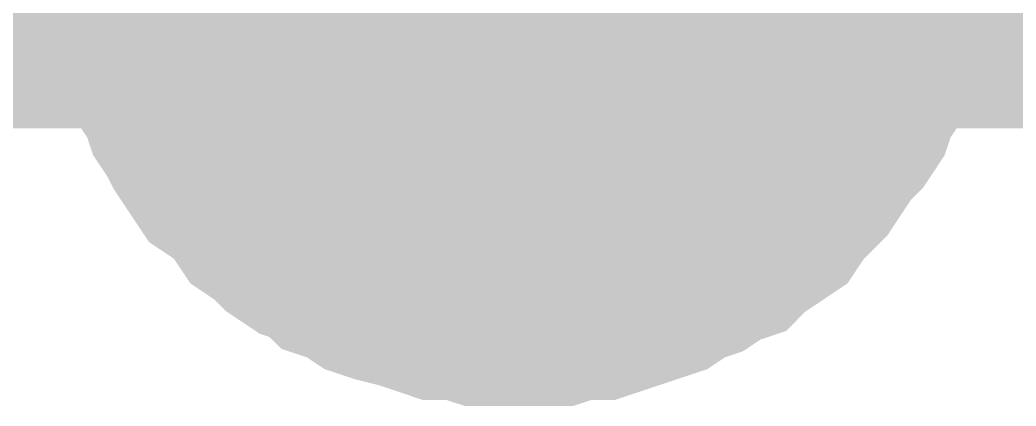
# Model space of a CAD drawing. Header units: inches. Extents: x 0 to 841, y 0 to 594.
# Drawn here: x 286.567 to 288.461, y 334.087 to 334.821 of the extents above; entities that cross this region are included whole.
import ezdxf

# ---------------------------------------------------------------- set-up
doc = ezdxf.new("R2010")
doc.units = ezdxf.units.IN
doc.layers.add('Sheet', color=255, linetype='Continuous')

msp = doc.modelspace()

# ---------------------------------------------------------------- linework, layer by layer
at = {"layer": 'Sheet'}
for points in [[(287.5161, 339.9981, 0.7493, 0.7493, 0), (287.5161, 334.9897, 0.7493, 0.7493, 0)], [(265.0134, 334.9897, 0.7493, 0.7493, 0), (270.0102, 334.9897, 0.7493, 0.7493, 0), (287.5161, 334.9897, 0.7493, 0.7493, 0)], [(350.0049, 334.9897, 0.7493, 0.7493, 0), (287.5161, 334.9897, 0.7493, 0.7493, 0)], [(287.5161, 334.2373, 0.2997, 0.2997, 0), (287.4712, 334.2373, 0.2997, 0.2997, 0), (287.4375, 334.2373, 0.2997, 0.2997, 0), (287.4038, 334.2485, 0.2997, 0.2997, 0), (287.3589, 334.2485, 0.2997, 0.2997, 0), (287.3252, 334.2598, 0.2997, 0.2997, 0), (287.2915, 334.271, 0.2997, 0.2997, 0), (287.2466, 334.2822, 0.2997, 0.2997, 0), (287.2129, 334.2934, 0.2997, 0.2997, 0), (287.1792, 334.3159, 0.2997, 0.2997, 0), (287.1455, 334.3271, 0.2997, 0.2997, 0), (287.1231, 334.3496, 0.2997, 0.2997, 0), (287.0894, 334.3608, 0.2997, 0.2997, 0), (287.0557, 334.3833, 0.2997, 0.2997, 0), (287.0332, 334.4057, 0.2997, 0.2997, 0), (286.9996, 334.4282, 0.2997, 0.2997, 0), (286.9771, 334.4619, 0.2997, 0.2997, 0), (286.9546, 334.4843, 0.2997, 0.2997, 0), (286.921, 334.5068, 0.2997, 0.2997, 0), (286.8985, 334.5405, 0.2997, 0.2997, 0), (286.876, 334.5742, 0.2997, 0.2997, 0), (286.8648, 334.5966, 0.2997, 0.2997, 0), (286.8424, 334.6303, 0.2997, 0.2997, 0), (286.8311, 334.664, 0.2997, 0.2997, 0), (286.8087, 334.6977, 0.2997, 0.2997, 0), (286.7974, 334.7314, 0.2997, 0.2997, 0), (286.7862, 334.7651, 0.2997, 0.2997, 0), (286.775, 334.7988, 0.2997, 0.2997, 0), (286.7638, 334.8325, 0.2997, 0.2997, 0), (286.7638, 334.8774, 0.2997, 0.2997, 0), (286.7525, 334.9111, 0.2997, 0.2997, 0), (286.7525, 334.956, 0.2997, 0.2997, 0), (286.7525, 334.9897, 0.2997, 0.2997, 0)], [(287.5161, 334.2373, 0.2997, 0.2997, 0), (287.4712, 334.2373, 0.2997, 0.2997, 0), (287.4375, 334.2373, 0.2997, 0.2997, 0), (287.4038, 334.2485, 0.2997, 0.2997, 0), (287.3589, 334.2485, 0.2997, 0.2997, 0), (287.3252, 334.2598, 0.2997, 0.2997, 0), (287.2915, 334.271, 0.2997, 0.2997, 0), (287.2466, 334.2822, 0.2997, 0.2997, 0), (287.2129, 334.2934, 0.2997, 0.2997, 0), (287.1792, 334.3159, 0.2997, 0.2997, 0), (287.1455, 334.3271, 0.2997, 0.2997, 0), (287.1231, 334.3496, 0.2997, 0.2997, 0), (287.0894, 334.3608, 0.2997, 0.2997, 0), (287.0557, 334.3833, 0.2997, 0.2997, 0), (287.0332, 334.4057, 0.2997, 0.2997, 0), (286.9996, 334.4282, 0.2997, 0.2997, 0), (286.9771, 334.4619, 0.2997, 0.2997, 0), (286.9546, 334.4843, 0.2997, 0.2997, 0), (286.921, 334.5068, 0.2997, 0.2997, 0), (286.8985, 334.5405, 0.2997, 0.2997, 0), (286.876, 334.5742, 0.2997, 0.2997, 0), (286.8648, 334.5966, 0.2997, 0.2997, 0), (286.8424, 334.6303, 0.2997, 0.2997, 0), (286.8311, 334.664, 0.2997, 0.2997, 0), (286.8087, 334.6977, 0.2997, 0.2997, 0), (286.7974, 334.7314, 0.2997, 0.2997, 0), (286.7862, 334.7651, 0.2997, 0.2997, 0), (286.775, 334.7988, 0.2997, 0.2997, 0), (286.7638, 334.8325, 0.2997, 0.2997, 0), (286.7638, 334.8774, 0.2997, 0.2997, 0), (286.7525, 334.9111, 0.2997, 0.2997, 0), (286.7525, 334.956, 0.2997, 0.2997, 0), (286.7525, 334.9897, 0.2997, 0.2997, 0)], [(287.5161, 334.2373, 0.2997, 0.2997, 0), (287.4712, 334.2373, 0.2997, 0.2997, 0), (287.4375, 334.2373, 0.2997, 0.2997, 0), (287.4038, 334.2485, 0.2997, 0.2997, 0), (287.3589, 334.2485, 0.2997, 0.2997, 0), (287.3252, 334.2598, 0.2997, 0.2997, 0), (287.2915, 334.271, 0.2997, 0.2997, 0), (287.2466, 334.2822, 0.2997, 0.2997, 0), (287.2129, 334.2934, 0.2997, 0.2997, 0), (287.1792, 334.3159, 0.2997, 0.2997, 0), (287.1455, 334.3271, 0.2997, 0.2997, 0), (287.1231, 334.3496, 0.2997, 0.2997, 0), (287.0894, 334.3608, 0.2997, 0.2997, 0), (287.0557, 334.3833, 0.2997, 0.2997, 0), (287.0332, 334.4057, 0.2997, 0.2997, 0), (286.9996, 334.4282, 0.2997, 0.2997, 0), (286.9771, 334.4619, 0.2997, 0.2997, 0), (286.9546, 334.4843, 0.2997, 0.2997, 0), (286.921, 334.5068, 0.2997, 0.2997, 0), (286.8985, 334.5405, 0.2997, 0.2997, 0), (286.876, 334.5742, 0.2997, 0.2997, 0), (286.8648, 334.5966, 0.2997, 0.2997, 0), (286.8424, 334.6303, 0.2997, 0.2997, 0), (286.8311, 334.664, 0.2997, 0.2997, 0), (286.8087, 334.6977, 0.2997, 0.2997, 0), (286.7974, 334.7314, 0.2997, 0.2997, 0), (286.7862, 334.7651, 0.2997, 0.2997, 0), (286.775, 334.7988, 0.2997, 0.2997, 0), (286.7638, 334.8325, 0.2997, 0.2997, 0), (286.7638, 334.8774, 0.2997, 0.2997, 0), (286.7525, 334.9111, 0.2997, 0.2997, 0), (286.7525, 334.956, 0.2997, 0.2997, 0), (286.7525, 334.9897, 0.2997, 0.2997, 0)], [(287.5161, 334.2373, 0.2997, 0.2997, 0), (287.4712, 334.2373, 0.2997, 0.2997, 0), (287.4375, 334.2373, 0.2997, 0.2997, 0), (287.4038, 334.2485, 0.2997, 0.2997, 0), (287.3589, 334.2485, 0.2997, 0.2997, 0), (287.3252, 334.2598, 0.2997, 0.2997, 0), (287.2915, 334.271, 0.2997, 0.2997, 0), (287.2466, 334.2822, 0.2997, 0.2997, 0), (287.2129, 334.2934, 0.2997, 0.2997, 0), (287.1792, 334.3159, 0.2997, 0.2997, 0), (287.1455, 334.3271, 0.2997, 0.2997, 0), (287.1231, 334.3496, 0.2997, 0.2997, 0), (287.0894, 334.3608, 0.2997, 0.2997, 0), (287.0557, 334.3833, 0.2997, 0.2997, 0), (287.0332, 334.4057, 0.2997, 0.2997, 0), (286.9996, 334.4282, 0.2997, 0.2997, 0), (286.9771, 334.4619, 0.2997, 0.2997, 0), (286.9546, 334.4843, 0.2997, 0.2997, 0), (286.921, 334.5068, 0.2997, 0.2997, 0), (286.8985, 334.5405, 0.2997, 0.2997, 0), (286.876, 334.5742, 0.2997, 0.2997, 0), (286.8648, 334.5966, 0.2997, 0.2997, 0), (286.8424, 334.6303, 0.2997, 0.2997, 0), (286.8311, 334.664, 0.2997, 0.2997, 0), (286.8087, 334.6977, 0.2997, 0.2997, 0), (286.7974, 334.7314, 0.2997, 0.2997, 0), (286.7862, 334.7651, 0.2997, 0.2997, 0), (286.775, 334.7988, 0.2997, 0.2997, 0), (286.7638, 334.8325, 0.2997, 0.2997, 0), (286.7638, 334.8774, 0.2997, 0.2997, 0), (286.7525, 334.9111, 0.2997, 0.2997, 0), (286.7525, 334.956, 0.2997, 0.2997, 0), (286.7525, 334.9897, 0.2997, 0.2997, 0)], [(287.5161, 334.4843, 0.2997, 0.2997, 0), (287.4936, 334.4843, 0.2997, 0.2997, 0), (287.4599, 334.4843, 0.2997, 0.2997, 0), (287.4375, 334.4956, 0.2997, 0.2997, 0), (287.415, 334.4956, 0.2997, 0.2997, 0), (287.3926, 334.4956, 0.2997, 0.2997, 0), (287.3701, 334.5068, 0.2997, 0.2997, 0), (287.3364, 334.518, 0.2997, 0.2997, 0), (287.314, 334.5293, 0.2997, 0.2997, 0), (287.2915, 334.5293, 0.2997, 0.2997, 0), (287.2691, 334.5405, 0.2997, 0.2997, 0), (287.2578, 334.5517, 0.2997, 0.2997, 0), (287.2354, 334.5742, 0.2997, 0.2997, 0), (287.2129, 334.5854, 0.2997, 0.2997, 0), (287.1905, 334.5966, 0.2997, 0.2997, 0), (287.1792, 334.6191, 0.2997, 0.2997, 0), (287.1568, 334.6303, 0.2997, 0.2997, 0), (287.1455, 334.6528, 0.2997, 0.2997, 0), (287.1231, 334.664, 0.2997, 0.2997, 0), (287.1118, 334.6865, 0.2997, 0.2997, 0), (287.1006, 334.7089, 0.2997, 0.2997, 0), (287.0782, 334.7314, 0.2997, 0.2997, 0), (287.0669, 334.7426, 0.2997, 0.2997, 0), (287.0557, 334.7651, 0.2997, 0.2997, 0), (287.0557, 334.7875, 0.2997, 0.2997, 0), (287.0445, 334.81, 0.2997, 0.2997, 0), (287.0332, 334.8437, 0.2997, 0.2997, 0), (287.022, 334.8662, 0.2997, 0.2997, 0), (287.022, 334.8886, 0.2997, 0.2997, 0), (287.022, 334.9111, 0.2997, 0.2997, 0), (287.0108, 334.9335, 0.2997, 0.2997, 0), (287.0108, 334.9672, 0.2997, 0.2997, 0), (287.0108, 334.9897, 0.2997, 0.2997, 0)], [(287.5161, 334.4843, 0.2997, 0.2997, 0), (287.4936, 334.4843, 0.2997, 0.2997, 0), (287.4599, 334.4843, 0.2997, 0.2997, 0), (287.4375, 334.4956, 0.2997, 0.2997, 0), (287.415, 334.4956, 0.2997, 0.2997, 0), (287.3926, 334.4956, 0.2997, 0.2997, 0), (287.3701, 334.5068, 0.2997, 0.2997, 0), (287.3364, 334.518, 0.2997, 0.2997, 0), (287.314, 334.5293, 0.2997, 0.2997, 0), (287.2915, 334.5293, 0.2997, 0.2997, 0), (287.2691, 334.5405, 0.2997, 0.2997, 0), (287.2578, 334.5517, 0.2997, 0.2997, 0), (287.2354, 334.5742, 0.2997, 0.2997, 0), (287.2129, 334.5854, 0.2997, 0.2997, 0), (287.1905, 334.5966, 0.2997, 0.2997, 0), (287.1792, 334.6191, 0.2997, 0.2997, 0), (287.1568, 334.6303, 0.2997, 0.2997, 0), (287.1455, 334.6528, 0.2997, 0.2997, 0), (287.1231, 334.664, 0.2997, 0.2997, 0), (287.1118, 334.6865, 0.2997, 0.2997, 0), (287.1006, 334.7089, 0.2997, 0.2997, 0), (287.0782, 334.7314, 0.2997, 0.2997, 0), (287.0669, 334.7426, 0.2997, 0.2997, 0), (287.0557, 334.7651, 0.2997, 0.2997, 0), (287.0557, 334.7875, 0.2997, 0.2997, 0), (287.0445, 334.81, 0.2997, 0.2997, 0), (287.0332, 334.8437, 0.2997, 0.2997, 0), (287.022, 334.8662, 0.2997, 0.2997, 0), (287.022, 334.8886, 0.2997, 0.2997, 0), (287.022, 334.9111, 0.2997, 0.2997, 0), (287.0108, 334.9335, 0.2997, 0.2997, 0), (287.0108, 334.9672, 0.2997, 0.2997, 0), (287.0108, 334.9897, 0.2997, 0.2997, 0)], [(287.5161, 334.4843, 0.2997, 0.2997, 0), (287.4936, 334.4843, 0.2997, 0.2997, 0), (287.4599, 334.4843, 0.2997, 0.2997, 0), (287.4375, 334.4956, 0.2997, 0.2997, 0), (287.415, 334.4956, 0.2997, 0.2997, 0), (287.3926, 334.4956, 0.2997, 0.2997, 0), (287.3701, 334.5068, 0.2997, 0.2997, 0), (287.3364, 334.518, 0.2997, 0.2997, 0), (287.314, 334.5293, 0.2997, 0.2997, 0), (287.2915, 334.5293, 0.2997, 0.2997, 0), (287.2691, 334.5405, 0.2997, 0.2997, 0), (287.2578, 334.5517, 0.2997, 0.2997, 0), (287.2354, 334.5742, 0.2997, 0.2997, 0), (287.2129, 334.5854, 0.2997, 0.2997, 0), (287.1905, 334.5966, 0.2997, 0.2997, 0), (287.1792, 334.6191, 0.2997, 0.2997, 0), (287.1568, 334.6303, 0.2997, 0.2997, 0), (287.1455, 334.6528, 0.2997, 0.2997, 0), (287.1231, 334.664, 0.2997, 0.2997, 0), (287.1118, 334.6865, 0.2997, 0.2997, 0), (287.1006, 334.7089, 0.2997, 0.2997, 0), (287.0782, 334.7314, 0.2997, 0.2997, 0), (287.0669, 334.7426, 0.2997, 0.2997, 0), (287.0557, 334.7651, 0.2997, 0.2997, 0), (287.0557, 334.7875, 0.2997, 0.2997, 0), (287.0445, 334.81, 0.2997, 0.2997, 0), (287.0332, 334.8437, 0.2997, 0.2997, 0), (287.022, 334.8662, 0.2997, 0.2997, 0), (287.022, 334.8886, 0.2997, 0.2997, 0), (287.022, 334.9111, 0.2997, 0.2997, 0), (287.0108, 334.9335, 0.2997, 0.2997, 0), (287.0108, 334.9672, 0.2997, 0.2997, 0), (287.0108, 334.9897, 0.2997, 0.2997, 0)], [(288.2797, 334.9897, 0.2997, 0.2997, 0), (288.2797, 334.956, 0.2997, 0.2997, 0), (288.2797, 334.9111, 0.2997, 0.2997, 0), (288.2684, 334.8774, 0.2997, 0.2997, 0), (288.2684, 334.8325, 0.2997, 0.2997, 0), (288.2572, 334.7988, 0.2997, 0.2997, 0), (288.246, 334.7651, 0.2997, 0.2997, 0), (288.2347, 334.7314, 0.2997, 0.2997, 0), (288.2235, 334.6977, 0.2997, 0.2997, 0), (288.2011, 334.664, 0.2997, 0.2997, 0), (288.1898, 334.6303, 0.2997, 0.2997, 0), (288.1674, 334.5966, 0.2997, 0.2997, 0), (288.1449, 334.5742, 0.2997, 0.2997, 0), (288.1224, 334.5405, 0.2997, 0.2997, 0), (288.1, 334.5068, 0.2997, 0.2997, 0), (288.0775, 334.4843, 0.2997, 0.2997, 0), (288.0551, 334.4619, 0.2997, 0.2997, 0), (288.0326, 334.4282, 0.2997, 0.2997, 0), (287.9989, 334.4057, 0.2997, 0.2997, 0), (287.9652, 334.3833, 0.2997, 0.2997, 0), (287.9428, 334.3608, 0.2997, 0.2997, 0), (287.9091, 334.3496, 0.2997, 0.2997, 0), (287.8754, 334.3271, 0.2997, 0.2997, 0), (287.8417, 334.3159, 0.2997, 0.2997, 0), (287.808, 334.2934, 0.2997, 0.2997, 0), (287.7744, 334.2822, 0.2997, 0.2997, 0), (287.7407, 334.271, 0.2997, 0.2997, 0), (287.707, 334.2598, 0.2997, 0.2997, 0), (287.6733, 334.2485, 0.2997, 0.2997, 0), (287.6284, 334.2485, 0.2997, 0.2997, 0), (287.5947, 334.2373, 0.2997, 0.2997, 0), (287.5498, 334.2373, 0.2997, 0.2997, 0), (287.5161, 334.2373, 0.2997, 0.2997, 0)], [(288.2797, 334.9897, 0.2997, 0.2997, 0), (288.2797, 334.956, 0.2997, 0.2997, 0), (288.2797, 334.9111, 0.2997, 0.2997, 0), (288.2684, 334.8774, 0.2997, 0.2997, 0), (288.2684, 334.8325, 0.2997, 0.2997, 0), (288.2572, 334.7988, 0.2997, 0.2997, 0), (288.246, 334.7651, 0.2997, 0.2997, 0), (288.2347, 334.7314, 0.2997, 0.2997, 0), (288.2235, 334.6977, 0.2997, 0.2997, 0), (288.2011, 334.664, 0.2997, 0.2997, 0), (288.1898, 334.6303, 0.2997, 0.2997, 0), (288.1674, 334.5966, 0.2997, 0.2997, 0), (288.1449, 334.5742, 0.2997, 0.2997, 0), (288.1224, 334.5405, 0.2997, 0.2997, 0), (288.1, 334.5068, 0.2997, 0.2997, 0), (288.0775, 334.4843, 0.2997, 0.2997, 0), (288.0551, 334.4619, 0.2997, 0.2997, 0), (288.0326, 334.4282, 0.2997, 0.2997, 0), (287.9989, 334.4057, 0.2997, 0.2997, 0), (287.9652, 334.3833, 0.2997, 0.2997, 0), (287.9428, 334.3608, 0.2997, 0.2997, 0), (287.9091, 334.3496, 0.2997, 0.2997, 0), (287.8754, 334.3271, 0.2997, 0.2997, 0), (287.8417, 334.3159, 0.2997, 0.2997, 0), (287.808, 334.2934, 0.2997, 0.2997, 0), (287.7744, 334.2822, 0.2997, 0.2997, 0), (287.7407, 334.271, 0.2997, 0.2997, 0), (287.707, 334.2598, 0.2997, 0.2997, 0), (287.6733, 334.2485, 0.2997, 0.2997, 0), (287.6284, 334.2485, 0.2997, 0.2997, 0), (287.5947, 334.2373, 0.2997, 0.2997, 0), (287.5498, 334.2373, 0.2997, 0.2997, 0), (287.5161, 334.2373, 0.2997, 0.2997, 0)], [(288.2797, 334.9897, 0.2997, 0.2997, 0), (288.2797, 334.956, 0.2997, 0.2997, 0), (288.2797, 334.9111, 0.2997, 0.2997, 0), (288.2684, 334.8774, 0.2997, 0.2997, 0), (288.2684, 334.8325, 0.2997, 0.2997, 0), (288.2572, 334.7988, 0.2997, 0.2997, 0), (288.246, 334.7651, 0.2997, 0.2997, 0), (288.2347, 334.7314, 0.2997, 0.2997, 0), (288.2235, 334.6977, 0.2997, 0.2997, 0), (288.2011, 334.664, 0.2997, 0.2997, 0), (288.1898, 334.6303, 0.2997, 0.2997, 0), (288.1674, 334.5966, 0.2997, 0.2997, 0), (288.1449, 334.5742, 0.2997, 0.2997, 0), (288.1224, 334.5405, 0.2997, 0.2997, 0), (288.1, 334.5068, 0.2997, 0.2997, 0), (288.0775, 334.4843, 0.2997, 0.2997, 0), (288.0551, 334.4619, 0.2997, 0.2997, 0), (288.0326, 334.4282, 0.2997, 0.2997, 0), (287.9989, 334.4057, 0.2997, 0.2997, 0), (287.9652, 334.3833, 0.2997, 0.2997, 0), (287.9428, 334.3608, 0.2997, 0.2997, 0), (287.9091, 334.3496, 0.2997, 0.2997, 0), (287.8754, 334.3271, 0.2997, 0.2997, 0), (287.8417, 334.3159, 0.2997, 0.2997, 0), (287.808, 334.2934, 0.2997, 0.2997, 0), (287.7744, 334.2822, 0.2997, 0.2997, 0), (287.7407, 334.271, 0.2997, 0.2997, 0), (287.707, 334.2598, 0.2997, 0.2997, 0), (287.6733, 334.2485, 0.2997, 0.2997, 0), (287.6284, 334.2485, 0.2997, 0.2997, 0), (287.5947, 334.2373, 0.2997, 0.2997, 0), (287.5498, 334.2373, 0.2997, 0.2997, 0), (287.5161, 334.2373, 0.2997, 0.2997, 0)], [(288.2797, 334.9897, 0.2997, 0.2997, 0), (288.2797, 334.956, 0.2997, 0.2997, 0), (288.2797, 334.9111, 0.2997, 0.2997, 0), (288.2684, 334.8774, 0.2997, 0.2997, 0), (288.2684, 334.8325, 0.2997, 0.2997, 0), (288.2572, 334.7988, 0.2997, 0.2997, 0), (288.246, 334.7651, 0.2997, 0.2997, 0), (288.2347, 334.7314, 0.2997, 0.2997, 0), (288.2235, 334.6977, 0.2997, 0.2997, 0), (288.2011, 334.664, 0.2997, 0.2997, 0), (288.1898, 334.6303, 0.2997, 0.2997, 0), (288.1674, 334.5966, 0.2997, 0.2997, 0), (288.1449, 334.5742, 0.2997, 0.2997, 0), (288.1224, 334.5405, 0.2997, 0.2997, 0), (288.1, 334.5068, 0.2997, 0.2997, 0), (288.0775, 334.4843, 0.2997, 0.2997, 0), (288.0551, 334.4619, 0.2997, 0.2997, 0), (288.0326, 334.4282, 0.2997, 0.2997, 0), (287.9989, 334.4057, 0.2997, 0.2997, 0), (287.9652, 334.3833, 0.2997, 0.2997, 0), (287.9428, 334.3608, 0.2997, 0.2997, 0), (287.9091, 334.3496, 0.2997, 0.2997, 0), (287.8754, 334.3271, 0.2997, 0.2997, 0), (287.8417, 334.3159, 0.2997, 0.2997, 0), (287.808, 334.2934, 0.2997, 0.2997, 0), (287.7744, 334.2822, 0.2997, 0.2997, 0), (287.7407, 334.271, 0.2997, 0.2997, 0), (287.707, 334.2598, 0.2997, 0.2997, 0), (287.6733, 334.2485, 0.2997, 0.2997, 0), (287.6284, 334.2485, 0.2997, 0.2997, 0), (287.5947, 334.2373, 0.2997, 0.2997, 0), (287.5498, 334.2373, 0.2997, 0.2997, 0), (287.5161, 334.2373, 0.2997, 0.2997, 0)], [(288.0214, 334.9897, 0.2997, 0.2997, 0), (288.0214, 334.9672, 0.2997, 0.2997, 0), (288.0214, 334.9335, 0.2997, 0.2997, 0), (288.0102, 334.9111, 0.2997, 0.2997, 0), (288.0102, 334.8886, 0.2997, 0.2997, 0), (288.0102, 334.8662, 0.2997, 0.2997, 0), (287.9989, 334.8437, 0.2997, 0.2997, 0), (287.9877, 334.81, 0.2997, 0.2997, 0), (287.9765, 334.7875, 0.2997, 0.2997, 0), (287.9765, 334.7651, 0.2997, 0.2997, 0), (287.9652, 334.7426, 0.2997, 0.2997, 0), (287.954, 334.7314, 0.2997, 0.2997, 0), (287.9316, 334.7089, 0.2997, 0.2997, 0), (287.9203, 334.6865, 0.2997, 0.2997, 0), (287.9091, 334.664, 0.2997, 0.2997, 0), (287.8866, 334.6528, 0.2997, 0.2997, 0), (287.8754, 334.6303, 0.2997, 0.2997, 0), (287.853, 334.6191, 0.2997, 0.2997, 0), (287.8417, 334.5966, 0.2997, 0.2997, 0), (287.8193, 334.5854, 0.2997, 0.2997, 0), (287.7968, 334.5742, 0.2997, 0.2997, 0), (287.7744, 334.5517, 0.2997, 0.2997, 0), (287.7631, 334.5405, 0.2997, 0.2997, 0), (287.7407, 334.5293, 0.2997, 0.2997, 0), (287.7182, 334.5293, 0.2997, 0.2997, 0), (287.6958, 334.518, 0.2997, 0.2997, 0), (287.6621, 334.5068, 0.2997, 0.2997, 0), (287.6396, 334.4956, 0.2997, 0.2997, 0), (287.6171, 334.4956, 0.2997, 0.2997, 0), (287.5947, 334.4956, 0.2997, 0.2997, 0), (287.5722, 334.4843, 0.2997, 0.2997, 0), (287.5385, 334.4843, 0.2997, 0.2997, 0), (287.5161, 334.4843, 0.2997, 0.2997, 0)], [(288.0214, 334.9897, 0.2997, 0.2997, 0), (288.0214, 334.9672, 0.2997, 0.2997, 0), (288.0214, 334.9335, 0.2997, 0.2997, 0), (288.0102, 334.9111, 0.2997, 0.2997, 0), (288.0102, 334.8886, 0.2997, 0.2997, 0), (288.0102, 334.8662, 0.2997, 0.2997, 0), (287.9989, 334.8437, 0.2997, 0.2997, 0), (287.9877, 334.81, 0.2997, 0.2997, 0), (287.9765, 334.7875, 0.2997, 0.2997, 0), (287.9765, 334.7651, 0.2997, 0.2997, 0), (287.9652, 334.7426, 0.2997, 0.2997, 0), (287.954, 334.7314, 0.2997, 0.2997, 0), (287.9316, 334.7089, 0.2997, 0.2997, 0), (287.9203, 334.6865, 0.2997, 0.2997, 0), (287.9091, 334.664, 0.2997, 0.2997, 0), (287.8866, 334.6528, 0.2997, 0.2997, 0), (287.8754, 334.6303, 0.2997, 0.2997, 0), (287.853, 334.6191, 0.2997, 0.2997, 0), (287.8417, 334.5966, 0.2997, 0.2997, 0), (287.8193, 334.5854, 0.2997, 0.2997, 0), (287.7968, 334.5742, 0.2997, 0.2997, 0), (287.7744, 334.5517, 0.2997, 0.2997, 0), (287.7631, 334.5405, 0.2997, 0.2997, 0), (287.7407, 334.5293, 0.2997, 0.2997, 0), (287.7182, 334.5293, 0.2997, 0.2997, 0), (287.6958, 334.518, 0.2997, 0.2997, 0), (287.6621, 334.5068, 0.2997, 0.2997, 0), (287.6396, 334.4956, 0.2997, 0.2997, 0), (287.6171, 334.4956, 0.2997, 0.2997, 0), (287.5947, 334.4956, 0.2997, 0.2997, 0), (287.5722, 334.4843, 0.2997, 0.2997, 0), (287.5385, 334.4843, 0.2997, 0.2997, 0), (287.5161, 334.4843, 0.2997, 0.2997, 0)], [(288.0214, 334.9897, 0.2997, 0.2997, 0), (288.0214, 334.9672, 0.2997, 0.2997, 0), (288.0214, 334.9335, 0.2997, 0.2997, 0), (288.0102, 334.9111, 0.2997, 0.2997, 0), (288.0102, 334.8886, 0.2997, 0.2997, 0), (288.0102, 334.8662, 0.2997, 0.2997, 0), (287.9989, 334.8437, 0.2997, 0.2997, 0), (287.9877, 334.81, 0.2997, 0.2997, 0), (287.9765, 334.7875, 0.2997, 0.2997, 0), (287.9765, 334.7651, 0.2997, 0.2997, 0), (287.9652, 334.7426, 0.2997, 0.2997, 0), (287.954, 334.7314, 0.2997, 0.2997, 0), (287.9316, 334.7089, 0.2997, 0.2997, 0), (287.9203, 334.6865, 0.2997, 0.2997, 0), (287.9091, 334.664, 0.2997, 0.2997, 0), (287.8866, 334.6528, 0.2997, 0.2997, 0), (287.8754, 334.6303, 0.2997, 0.2997, 0), (287.853, 334.6191, 0.2997, 0.2997, 0), (287.8417, 334.5966, 0.2997, 0.2997, 0), (287.8193, 334.5854, 0.2997, 0.2997, 0), (287.7968, 334.5742, 0.2997, 0.2997, 0), (287.7744, 334.5517, 0.2997, 0.2997, 0), (287.7631, 334.5405, 0.2997, 0.2997, 0), (287.7407, 334.5293, 0.2997, 0.2997, 0), (287.7182, 334.5293, 0.2997, 0.2997, 0), (287.6958, 334.518, 0.2997, 0.2997, 0), (287.6621, 334.5068, 0.2997, 0.2997, 0), (287.6396, 334.4956, 0.2997, 0.2997, 0), (287.6171, 334.4956, 0.2997, 0.2997, 0), (287.5947, 334.4956, 0.2997, 0.2997, 0), (287.5722, 334.4843, 0.2997, 0.2997, 0), (287.5385, 334.4843, 0.2997, 0.2997, 0), (287.5161, 334.4843, 0.2997, 0.2997, 0)], [(287.5161, 334.4843, 0.0991, 0.0991, 0), (287.4936, 334.4843, 0.0991, 0.0991, 0), (287.4599, 334.4843, 0.0991, 0.0991, 0), (287.4375, 334.4956, 0.0991, 0.0991, 0), (287.415, 334.4956, 0.0991, 0.0991, 0), (287.3926, 334.4956, 0.0991, 0.0991, 0), (287.3701, 334.5068, 0.0991, 0.0991, 0), (287.3364, 334.518, 0.0991, 0.0991, 0), (287.314, 334.5293, 0.0991, 0.0991, 0), (287.2915, 334.5293, 0.0991, 0.0991, 0), (287.2691, 334.5405, 0.0991, 0.0991, 0), (287.2578, 334.5517, 0.0991, 0.0991, 0), (287.2354, 334.5742, 0.0991, 0.0991, 0), (287.2129, 334.5854, 0.0991, 0.0991, 0), (287.1905, 334.5966, 0.0991, 0.0991, 0), (287.1792, 334.6191, 0.0991, 0.0991, 0), (287.1568, 334.6303, 0.0991, 0.0991, 0), (287.1455, 334.6528, 0.0991, 0.0991, 0), (287.1231, 334.664, 0.0991, 0.0991, 0), (287.1118, 334.6865, 0.0991, 0.0991, 0), (287.1006, 334.7089, 0.0991, 0.0991, 0), (287.0782, 334.7314, 0.0991, 0.0991, 0), (287.0669, 334.7426, 0.0991, 0.0991, 0), (287.0557, 334.7651, 0.0991, 0.0991, 0), (287.0557, 334.7875, 0.0991, 0.0991, 0), (287.0445, 334.81, 0.0991, 0.0991, 0), (287.0332, 334.8437, 0.0991, 0.0991, 0), (287.022, 334.8662, 0.0991, 0.0991, 0), (287.022, 334.8886, 0.0991, 0.0991, 0)], [(287.5161, 334.4843, 0.0991, 0.0991, 0), (287.4936, 334.4843, 0.0991, 0.0991, 0), (287.4599, 334.4843, 0.0991, 0.0991, 0), (287.4375, 334.4956, 0.0991, 0.0991, 0), (287.415, 334.4956, 0.0991, 0.0991, 0), (287.3926, 334.4956, 0.0991, 0.0991, 0), (287.3701, 334.5068, 0.0991, 0.0991, 0), (287.3364, 334.518, 0.0991, 0.0991, 0), (287.314, 334.5293, 0.0991, 0.0991, 0), (287.2915, 334.5293, 0.0991, 0.0991, 0), (287.2691, 334.5405, 0.0991, 0.0991, 0), (287.2578, 334.5517, 0.0991, 0.0991, 0), (287.2354, 334.5742, 0.0991, 0.0991, 0), (287.2129, 334.5854, 0.0991, 0.0991, 0), (287.1905, 334.5966, 0.0991, 0.0991, 0), (287.1792, 334.6191, 0.0991, 0.0991, 0), (287.1568, 334.6303, 0.0991, 0.0991, 0), (287.1455, 334.6528, 0.0991, 0.0991, 0), (287.1231, 334.664, 0.0991, 0.0991, 0), (287.1118, 334.6865, 0.0991, 0.0991, 0), (287.1006, 334.7089, 0.0991, 0.0991, 0), (287.0782, 334.7314, 0.0991, 0.0991, 0), (287.0669, 334.7426, 0.0991, 0.0991, 0), (287.0557, 334.7651, 0.0991, 0.0991, 0), (287.0557, 334.7875, 0.0991, 0.0991, 0), (287.0445, 334.81, 0.0991, 0.0991, 0), (287.0332, 334.8437, 0.0991, 0.0991, 0), (287.022, 334.8662, 0.0991, 0.0991, 0), (287.022, 334.8886, 0.0991, 0.0991, 0)], [(287.5161, 334.4843, 0.0991, 0.0991, 0), (287.4936, 334.4843, 0.0991, 0.0991, 0), (287.4599, 334.4843, 0.0991, 0.0991, 0), (287.4375, 334.4956, 0.0991, 0.0991, 0), (287.415, 334.4956, 0.0991, 0.0991, 0), (287.3926, 334.4956, 0.0991, 0.0991, 0), (287.3701, 334.5068, 0.0991, 0.0991, 0), (287.3364, 334.518, 0.0991, 0.0991, 0), (287.314, 334.5293, 0.0991, 0.0991, 0), (287.2915, 334.5293, 0.0991, 0.0991, 0), (287.2691, 334.5405, 0.0991, 0.0991, 0), (287.2578, 334.5517, 0.0991, 0.0991, 0), (287.2354, 334.5742, 0.0991, 0.0991, 0), (287.2129, 334.5854, 0.0991, 0.0991, 0), (287.1905, 334.5966, 0.0991, 0.0991, 0), (287.1792, 334.6191, 0.0991, 0.0991, 0), (287.1568, 334.6303, 0.0991, 0.0991, 0), (287.1455, 334.6528, 0.0991, 0.0991, 0), (287.1231, 334.664, 0.0991, 0.0991, 0), (287.1118, 334.6865, 0.0991, 0.0991, 0), (287.1006, 334.7089, 0.0991, 0.0991, 0), (287.0782, 334.7314, 0.0991, 0.0991, 0), (287.0669, 334.7426, 0.0991, 0.0991, 0), (287.0557, 334.7651, 0.0991, 0.0991, 0), (287.0557, 334.7875, 0.0991, 0.0991, 0), (287.0445, 334.81, 0.0991, 0.0991, 0), (287.0332, 334.8437, 0.0991, 0.0991, 0), (287.022, 334.8662, 0.0991, 0.0991, 0), (287.022, 334.8886, 0.0991, 0.0991, 0)], [(288.0102, 334.8886, 0.0991, 0.0991, 0), (288.0102, 334.8662, 0.0991, 0.0991, 0), (287.9989, 334.8437, 0.0991, 0.0991, 0), (287.9877, 334.81, 0.0991, 0.0991, 0), (287.9765, 334.7875, 0.0991, 0.0991, 0), (287.9765, 334.7651, 0.0991, 0.0991, 0), (287.9652, 334.7426, 0.0991, 0.0991, 0), (287.954, 334.7314, 0.0991, 0.0991, 0), (287.9316, 334.7089, 0.0991, 0.0991, 0), (287.9203, 334.6865, 0.0991, 0.0991, 0), (287.9091, 334.664, 0.0991, 0.0991, 0), (287.8866, 334.6528, 0.0991, 0.0991, 0), (287.8754, 334.6303, 0.0991, 0.0991, 0), (287.853, 334.6191, 0.0991, 0.0991, 0), (287.8417, 334.5966, 0.0991, 0.0991, 0), (287.8193, 334.5854, 0.0991, 0.0991, 0), (287.7968, 334.5742, 0.0991, 0.0991, 0), (287.7744, 334.5517, 0.0991, 0.0991, 0), (287.7631, 334.5405, 0.0991, 0.0991, 0), (287.7407, 334.5293, 0.0991, 0.0991, 0), (287.7182, 334.5293, 0.0991, 0.0991, 0), (287.6958, 334.518, 0.0991, 0.0991, 0), (287.6621, 334.5068, 0.0991, 0.0991, 0), (287.6396, 334.4956, 0.0991, 0.0991, 0), (287.6171, 334.4956, 0.0991, 0.0991, 0), (287.5947, 334.4956, 0.0991, 0.0991, 0), (287.5722, 334.4843, 0.0991, 0.0991, 0), (287.5385, 334.4843, 0.0991, 0.0991, 0), (287.5161, 334.4843, 0.0991, 0.0991, 0)], [(288.0102, 334.8886, 0.0991, 0.0991, 0), (288.0102, 334.8662, 0.0991, 0.0991, 0), (287.9989, 334.8437, 0.0991, 0.0991, 0), (287.9877, 334.81, 0.0991, 0.0991, 0), (287.9765, 334.7875, 0.0991, 0.0991, 0), (287.9765, 334.7651, 0.0991, 0.0991, 0), (287.9652, 334.7426, 0.0991, 0.0991, 0), (287.954, 334.7314, 0.0991, 0.0991, 0), (287.9316, 334.7089, 0.0991, 0.0991, 0), (287.9203, 334.6865, 0.0991, 0.0991, 0), (287.9091, 334.664, 0.0991, 0.0991, 0), (287.8866, 334.6528, 0.0991, 0.0991, 0), (287.8754, 334.6303, 0.0991, 0.0991, 0), (287.853, 334.6191, 0.0991, 0.0991, 0), (287.8417, 334.5966, 0.0991, 0.0991, 0), (287.8193, 334.5854, 0.0991, 0.0991, 0), (287.7968, 334.5742, 0.0991, 0.0991, 0), (287.7744, 334.5517, 0.0991, 0.0991, 0), (287.7631, 334.5405, 0.0991, 0.0991, 0), (287.7407, 334.5293, 0.0991, 0.0991, 0), (287.7182, 334.5293, 0.0991, 0.0991, 0), (287.6958, 334.518, 0.0991, 0.0991, 0), (287.6621, 334.5068, 0.0991, 0.0991, 0), (287.6396, 334.4956, 0.0991, 0.0991, 0), (287.6171, 334.4956, 0.0991, 0.0991, 0), (287.5947, 334.4956, 0.0991, 0.0991, 0), (287.5722, 334.4843, 0.0991, 0.0991, 0), (287.5385, 334.4843, 0.0991, 0.0991, 0), (287.5161, 334.4843, 0.0991, 0.0991, 0)], [(288.0102, 334.8886, 0.0991, 0.0991, 0), (288.0102, 334.8662, 0.0991, 0.0991, 0), (287.9989, 334.8437, 0.0991, 0.0991, 0), (287.9877, 334.81, 0.0991, 0.0991, 0), (287.9765, 334.7875, 0.0991, 0.0991, 0), (287.9765, 334.7651, 0.0991, 0.0991, 0), (287.9652, 334.7426, 0.0991, 0.0991, 0), (287.954, 334.7314, 0.0991, 0.0991, 0), (287.9316, 334.7089, 0.0991, 0.0991, 0), (287.9203, 334.6865, 0.0991, 0.0991, 0), (287.9091, 334.664, 0.0991, 0.0991, 0), (287.8866, 334.6528, 0.0991, 0.0991, 0), (287.8754, 334.6303, 0.0991, 0.0991, 0), (287.853, 334.6191, 0.0991, 0.0991, 0), (287.8417, 334.5966, 0.0991, 0.0991, 0), (287.8193, 334.5854, 0.0991, 0.0991, 0), (287.7968, 334.5742, 0.0991, 0.0991, 0), (287.7744, 334.5517, 0.0991, 0.0991, 0), (287.7631, 334.5405, 0.0991, 0.0991, 0), (287.7407, 334.5293, 0.0991, 0.0991, 0), (287.7182, 334.5293, 0.0991, 0.0991, 0), (287.6958, 334.518, 0.0991, 0.0991, 0), (287.6621, 334.5068, 0.0991, 0.0991, 0), (287.6396, 334.4956, 0.0991, 0.0991, 0), (287.6171, 334.4956, 0.0991, 0.0991, 0), (287.5947, 334.4956, 0.0991, 0.0991, 0), (287.5722, 334.4843, 0.0991, 0.0991, 0), (287.5385, 334.4843, 0.0991, 0.0991, 0), (287.5161, 334.4843, 0.0991, 0.0991, 0)], [(287.5161, 334.2373, 0.0991, 0.0991, 0), (287.4712, 334.2373, 0.0991, 0.0991, 0), (287.4375, 334.2373, 0.0991, 0.0991, 0), (287.4038, 334.2485, 0.0991, 0.0991, 0), (287.3589, 334.2485, 0.0991, 0.0991, 0), (287.3252, 334.2598, 0.0991, 0.0991, 0), (287.2915, 334.271, 0.0991, 0.0991, 0), (287.2466, 334.2822, 0.0991, 0.0991, 0), (287.2129, 334.2934, 0.0991, 0.0991, 0), (287.1792, 334.3159, 0.0991, 0.0991, 0), (287.1455, 334.3271, 0.0991, 0.0991, 0), (287.1231, 334.3496, 0.0991, 0.0991, 0), (287.0894, 334.3608, 0.0991, 0.0991, 0), (287.0557, 334.3833, 0.0991, 0.0991, 0), (287.0332, 334.4057, 0.0991, 0.0991, 0), (286.9996, 334.4282, 0.0991, 0.0991, 0), (286.9771, 334.4619, 0.0991, 0.0991, 0), (286.9546, 334.4843, 0.0991, 0.0991, 0), (286.921, 334.5068, 0.0991, 0.0991, 0), (286.8985, 334.5405, 0.0991, 0.0991, 0), (286.876, 334.5742, 0.0991, 0.0991, 0), (286.8648, 334.5966, 0.0991, 0.0991, 0), (286.8424, 334.6303, 0.0991, 0.0991, 0), (286.8311, 334.664, 0.0991, 0.0991, 0), (286.8087, 334.6977, 0.0991, 0.0991, 0), (286.7974, 334.7314, 0.0991, 0.0991, 0), (286.7862, 334.7651, 0.0991, 0.0991, 0), (286.775, 334.7988, 0.0991, 0.0991, 0), (286.7638, 334.8325, 0.0991, 0.0991, 0), (286.7638, 334.8774, 0.0991, 0.0991, 0)], [(287.5161, 334.2373, 0.0991, 0.0991, 0), (287.4712, 334.2373, 0.0991, 0.0991, 0), (287.4375, 334.2373, 0.0991, 0.0991, 0), (287.4038, 334.2485, 0.0991, 0.0991, 0), (287.3589, 334.2485, 0.0991, 0.0991, 0), (287.3252, 334.2598, 0.0991, 0.0991, 0), (287.2915, 334.271, 0.0991, 0.0991, 0), (287.2466, 334.2822, 0.0991, 0.0991, 0), (287.2129, 334.2934, 0.0991, 0.0991, 0), (287.1792, 334.3159, 0.0991, 0.0991, 0), (287.1455, 334.3271, 0.0991, 0.0991, 0), (287.1231, 334.3496, 0.0991, 0.0991, 0), (287.0894, 334.3608, 0.0991, 0.0991, 0), (287.0557, 334.3833, 0.0991, 0.0991, 0), (287.0332, 334.4057, 0.0991, 0.0991, 0), (286.9996, 334.4282, 0.0991, 0.0991, 0), (286.9771, 334.4619, 0.0991, 0.0991, 0), (286.9546, 334.4843, 0.0991, 0.0991, 0), (286.921, 334.5068, 0.0991, 0.0991, 0), (286.8985, 334.5405, 0.0991, 0.0991, 0), (286.876, 334.5742, 0.0991, 0.0991, 0), (286.8648, 334.5966, 0.0991, 0.0991, 0), (286.8424, 334.6303, 0.0991, 0.0991, 0), (286.8311, 334.664, 0.0991, 0.0991, 0), (286.8087, 334.6977, 0.0991, 0.0991, 0), (286.7974, 334.7314, 0.0991, 0.0991, 0), (286.7862, 334.7651, 0.0991, 0.0991, 0), (286.775, 334.7988, 0.0991, 0.0991, 0), (286.7638, 334.8325, 0.0991, 0.0991, 0), (286.7638, 334.8774, 0.0991, 0.0991, 0)], [(287.5161, 334.2373, 0.0991, 0.0991, 0), (287.4712, 334.2373, 0.0991, 0.0991, 0), (287.4375, 334.2373, 0.0991, 0.0991, 0), (287.4038, 334.2485, 0.0991, 0.0991, 0), (287.3589, 334.2485, 0.0991, 0.0991, 0), (287.3252, 334.2598, 0.0991, 0.0991, 0), (287.2915, 334.271, 0.0991, 0.0991, 0), (287.2466, 334.2822, 0.0991, 0.0991, 0), (287.2129, 334.2934, 0.0991, 0.0991, 0), (287.1792, 334.3159, 0.0991, 0.0991, 0), (287.1455, 334.3271, 0.0991, 0.0991, 0), (287.1231, 334.3496, 0.0991, 0.0991, 0), (287.0894, 334.3608, 0.0991, 0.0991, 0), (287.0557, 334.3833, 0.0991, 0.0991, 0), (287.0332, 334.4057, 0.0991, 0.0991, 0), (286.9996, 334.4282, 0.0991, 0.0991, 0), (286.9771, 334.4619, 0.0991, 0.0991, 0), (286.9546, 334.4843, 0.0991, 0.0991, 0), (286.921, 334.5068, 0.0991, 0.0991, 0), (286.8985, 334.5405, 0.0991, 0.0991, 0), (286.876, 334.5742, 0.0991, 0.0991, 0), (286.8648, 334.5966, 0.0991, 0.0991, 0), (286.8424, 334.6303, 0.0991, 0.0991, 0), (286.8311, 334.664, 0.0991, 0.0991, 0), (286.8087, 334.6977, 0.0991, 0.0991, 0), (286.7974, 334.7314, 0.0991, 0.0991, 0), (286.7862, 334.7651, 0.0991, 0.0991, 0), (286.775, 334.7988, 0.0991, 0.0991, 0), (286.7638, 334.8325, 0.0991, 0.0991, 0), (286.7638, 334.8774, 0.0991, 0.0991, 0)], [(287.5161, 334.2373, 0.0991, 0.0991, 0), (287.4712, 334.2373, 0.0991, 0.0991, 0), (287.4375, 334.2373, 0.0991, 0.0991, 0), (287.4038, 334.2485, 0.0991, 0.0991, 0), (287.3589, 334.2485, 0.0991, 0.0991, 0), (287.3252, 334.2598, 0.0991, 0.0991, 0), (287.2915, 334.271, 0.0991, 0.0991, 0), (287.2466, 334.2822, 0.0991, 0.0991, 0), (287.2129, 334.2934, 0.0991, 0.0991, 0), (287.1792, 334.3159, 0.0991, 0.0991, 0), (287.1455, 334.3271, 0.0991, 0.0991, 0), (287.1231, 334.3496, 0.0991, 0.0991, 0), (287.0894, 334.3608, 0.0991, 0.0991, 0), (287.0557, 334.3833, 0.0991, 0.0991, 0), (287.0332, 334.4057, 0.0991, 0.0991, 0), (286.9996, 334.4282, 0.0991, 0.0991, 0), (286.9771, 334.4619, 0.0991, 0.0991, 0), (286.9546, 334.4843, 0.0991, 0.0991, 0), (286.921, 334.5068, 0.0991, 0.0991, 0), (286.8985, 334.5405, 0.0991, 0.0991, 0), (286.876, 334.5742, 0.0991, 0.0991, 0), (286.8648, 334.5966, 0.0991, 0.0991, 0), (286.8424, 334.6303, 0.0991, 0.0991, 0), (286.8311, 334.664, 0.0991, 0.0991, 0), (286.8087, 334.6977, 0.0991, 0.0991, 0), (286.7974, 334.7314, 0.0991, 0.0991, 0), (286.7862, 334.7651, 0.0991, 0.0991, 0), (286.775, 334.7988, 0.0991, 0.0991, 0), (286.7638, 334.8325, 0.0991, 0.0991, 0), (286.7638, 334.8774, 0.0991, 0.0991, 0)], [(288.2684, 334.8774, 0.0991, 0.0991, 0), (288.2684, 334.8325, 0.0991, 0.0991, 0), (288.2572, 334.7988, 0.0991, 0.0991, 0), (288.246, 334.7651, 0.0991, 0.0991, 0), (288.2347, 334.7314, 0.0991, 0.0991, 0), (288.2235, 334.6977, 0.0991, 0.0991, 0), (288.2011, 334.664, 0.0991, 0.0991, 0), (288.1898, 334.6303, 0.0991, 0.0991, 0), (288.1674, 334.5966, 0.0991, 0.0991, 0), (288.1449, 334.5742, 0.0991, 0.0991, 0), (288.1224, 334.5405, 0.0991, 0.0991, 0), (288.1, 334.5068, 0.0991, 0.0991, 0), (288.0775, 334.4843, 0.0991, 0.0991, 0), (288.0551, 334.4619, 0.0991, 0.0991, 0), (288.0326, 334.4282, 0.0991, 0.0991, 0), (287.9989, 334.4057, 0.0991, 0.0991, 0), (287.9652, 334.3833, 0.0991, 0.0991, 0), (287.9428, 334.3608, 0.0991, 0.0991, 0), (287.9091, 334.3496, 0.0991, 0.0991, 0), (287.8754, 334.3271, 0.0991, 0.0991, 0), (287.8417, 334.3159, 0.0991, 0.0991, 0), (287.808, 334.2934, 0.0991, 0.0991, 0), (287.7744, 334.2822, 0.0991, 0.0991, 0), (287.7407, 334.271, 0.0991, 0.0991, 0), (287.707, 334.2598, 0.0991, 0.0991, 0), (287.6733, 334.2485, 0.0991, 0.0991, 0), (287.6284, 334.2485, 0.0991, 0.0991, 0), (287.5947, 334.2373, 0.0991, 0.0991, 0), (287.5498, 334.2373, 0.0991, 0.0991, 0), (287.5161, 334.2373, 0.0991, 0.0991, 0)], [(288.2684, 334.8774, 0.0991, 0.0991, 0), (288.2684, 334.8325, 0.0991, 0.0991, 0), (288.2572, 334.7988, 0.0991, 0.0991, 0), (288.246, 334.7651, 0.0991, 0.0991, 0), (288.2347, 334.7314, 0.0991, 0.0991, 0), (288.2235, 334.6977, 0.0991, 0.0991, 0), (288.2011, 334.664, 0.0991, 0.0991, 0), (288.1898, 334.6303, 0.0991, 0.0991, 0), (288.1674, 334.5966, 0.0991, 0.0991, 0), (288.1449, 334.5742, 0.0991, 0.0991, 0), (288.1224, 334.5405, 0.0991, 0.0991, 0), (288.1, 334.5068, 0.0991, 0.0991, 0), (288.0775, 334.4843, 0.0991, 0.0991, 0), (288.0551, 334.4619, 0.0991, 0.0991, 0), (288.0326, 334.4282, 0.0991, 0.0991, 0), (287.9989, 334.4057, 0.0991, 0.0991, 0), (287.9652, 334.3833, 0.0991, 0.0991, 0), (287.9428, 334.3608, 0.0991, 0.0991, 0), (287.9091, 334.3496, 0.0991, 0.0991, 0), (287.8754, 334.3271, 0.0991, 0.0991, 0), (287.8417, 334.3159, 0.0991, 0.0991, 0), (287.808, 334.2934, 0.0991, 0.0991, 0), (287.7744, 334.2822, 0.0991, 0.0991, 0), (287.7407, 334.271, 0.0991, 0.0991, 0), (287.707, 334.2598, 0.0991, 0.0991, 0), (287.6733, 334.2485, 0.0991, 0.0991, 0), (287.6284, 334.2485, 0.0991, 0.0991, 0), (287.5947, 334.2373, 0.0991, 0.0991, 0), (287.5498, 334.2373, 0.0991, 0.0991, 0), (287.5161, 334.2373, 0.0991, 0.0991, 0)], [(288.2684, 334.8774, 0.0991, 0.0991, 0), (288.2684, 334.8325, 0.0991, 0.0991, 0), (288.2572, 334.7988, 0.0991, 0.0991, 0), (288.246, 334.7651, 0.0991, 0.0991, 0), (288.2347, 334.7314, 0.0991, 0.0991, 0), (288.2235, 334.6977, 0.0991, 0.0991, 0), (288.2011, 334.664, 0.0991, 0.0991, 0), (288.1898, 334.6303, 0.0991, 0.0991, 0), (288.1674, 334.5966, 0.0991, 0.0991, 0), (288.1449, 334.5742, 0.0991, 0.0991, 0), (288.1224, 334.5405, 0.0991, 0.0991, 0), (288.1, 334.5068, 0.0991, 0.0991, 0), (288.0775, 334.4843, 0.0991, 0.0991, 0), (288.0551, 334.4619, 0.0991, 0.0991, 0), (288.0326, 334.4282, 0.0991, 0.0991, 0), (287.9989, 334.4057, 0.0991, 0.0991, 0), (287.9652, 334.3833, 0.0991, 0.0991, 0), (287.9428, 334.3608, 0.0991, 0.0991, 0), (287.9091, 334.3496, 0.0991, 0.0991, 0), (287.8754, 334.3271, 0.0991, 0.0991, 0), (287.8417, 334.3159, 0.0991, 0.0991, 0), (287.808, 334.2934, 0.0991, 0.0991, 0), (287.7744, 334.2822, 0.0991, 0.0991, 0), (287.7407, 334.271, 0.0991, 0.0991, 0), (287.707, 334.2598, 0.0991, 0.0991, 0), (287.6733, 334.2485, 0.0991, 0.0991, 0), (287.6284, 334.2485, 0.0991, 0.0991, 0), (287.5947, 334.2373, 0.0991, 0.0991, 0), (287.5498, 334.2373, 0.0991, 0.0991, 0), (287.5161, 334.2373, 0.0991, 0.0991, 0)], [(288.2684, 334.8774, 0.0991, 0.0991, 0), (288.2684, 334.8325, 0.0991, 0.0991, 0), (288.2572, 334.7988, 0.0991, 0.0991, 0), (288.246, 334.7651, 0.0991, 0.0991, 0), (288.2347, 334.7314, 0.0991, 0.0991, 0), (288.2235, 334.6977, 0.0991, 0.0991, 0), (288.2011, 334.664, 0.0991, 0.0991, 0), (288.1898, 334.6303, 0.0991, 0.0991, 0), (288.1674, 334.5966, 0.0991, 0.0991, 0), (288.1449, 334.5742, 0.0991, 0.0991, 0), (288.1224, 334.5405, 0.0991, 0.0991, 0), (288.1, 334.5068, 0.0991, 0.0991, 0), (288.0775, 334.4843, 0.0991, 0.0991, 0), (288.0551, 334.4619, 0.0991, 0.0991, 0), (288.0326, 334.4282, 0.0991, 0.0991, 0), (287.9989, 334.4057, 0.0991, 0.0991, 0), (287.9652, 334.3833, 0.0991, 0.0991, 0), (287.9428, 334.3608, 0.0991, 0.0991, 0), (287.9091, 334.3496, 0.0991, 0.0991, 0), (287.8754, 334.3271, 0.0991, 0.0991, 0), (287.8417, 334.3159, 0.0991, 0.0991, 0), (287.808, 334.2934, 0.0991, 0.0991, 0), (287.7744, 334.2822, 0.0991, 0.0991, 0), (287.7407, 334.271, 0.0991, 0.0991, 0), (287.707, 334.2598, 0.0991, 0.0991, 0), (287.6733, 334.2485, 0.0991, 0.0991, 0), (287.6284, 334.2485, 0.0991, 0.0991, 0), (287.5947, 334.2373, 0.0991, 0.0991, 0), (287.5498, 334.2373, 0.0991, 0.0991, 0), (287.5161, 334.2373, 0.0991, 0.0991, 0)]]:
    msp.add_lwpolyline(points, format="xyseb", dxfattribs=at)
msp.add_lwpolyline([(287.246, 335, 0.508, 0.508, 1), (287.754, 335, 0.508, 0.508, 1)], format="xyseb", close=True, dxfattribs=at)

doc.saveas('drawing.dxf')
